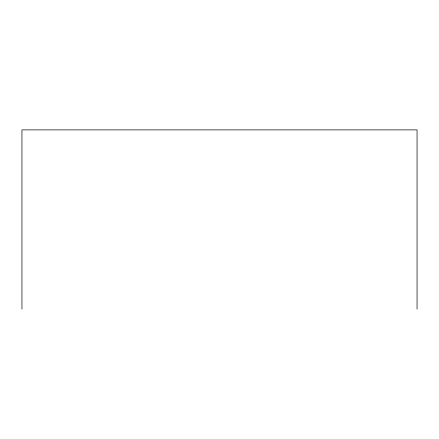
<?xml version="1.0" encoding="UTF-8"?>
<svg xmlns="http://www.w3.org/2000/svg" width="439" height="439" viewBox="0 0 439 439"><rect width="100%" height="100%" fill="white"/><g stroke="black" fill="none" stroke-linecap="round" stroke-linejoin="round"><path stroke-width="0.66" d="M417.05 309.111L417.05 129.889L21.95 129.889L21.95 309.111"/></g></svg>
